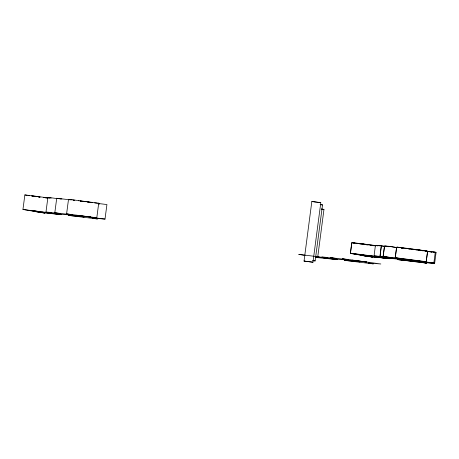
<?xml version="1.0" encoding="UTF-8"?>
<svg xmlns="http://www.w3.org/2000/svg" width="459" height="459" viewBox="0 0 459 459"><rect width="100%" height="100%" fill="white"/><g stroke="black" fill="none" stroke-linecap="round" stroke-linejoin="round"><path stroke-width="0.69" d="M372.375 255.996L371.429 255.875A37.15 1.102 7.5 0 1 367.584 255.382L367.229 255.33A57.168 1.698 7.5 0 1 364.681 254.997L350.441 253.19L351.795 242.725L366.064 244.515A57.168 1.698 7.5 0 0 368.606 244.848L368.961 244.899A37.15 1.102 7.5 0 0 372.806 245.393L373.758 245.513M390.161 246.632L389.215 246.54A23.902 0.711 7.5 0 0 388.257 246.449L387.316 246.368A30.506 0.907 7.5 0 0 385.52 246.219L384.504 246.167L383.139 256.65L383.804 256.759M98.094 203.475L106.93 204.548L105.002 219.109L92.397 218.036L97.537 218.949L96.843 218.897L68.534 215.409L84.117 216.912L71.277 215.11A17.953 0.534 7.5 0 0 69.493 214.938L55.39 213.768A21.326 0.631 7.5 0 1 53.095 213.504L41.534 212.087L61.477 214.674L43.456 212.787L44.942 213.096L43.766 212.993L33.972 211.375A13.42 0.396 7.5 0 0 33.318 211.243L31.155 210.853A64.644 1.916 7.5 0 0 27.161 210.17L22.95 209.436L24.861 194.914L36.714 196.389A37.908 1.125 7.5 0 0 38.332 196.607L38.94 196.687A56.669 1.681 7.5 0 0 41.155 196.98L47.627 197.806A11.963 0.356 7.5 0 0 49.348 198.013L49.836 198.07M34.282 210.836L34.804 210.911A37.908 1.125 7.5 0 0 36.422 211.123L37.03 211.203A56.669 1.681 7.5 0 0 39.245 211.496L45.716 212.328A11.963 0.356 7.5 0 0 47.432 212.534L51.322 212.913L45.963 212.133L47.874 197.611L49.956 197.697A43.921 1.302 7.5 0 1 51.047 197.777L56.595 198.529M45.975 212.121L48.046 212.213A43.921 1.302 7.5 0 1 49.136 212.299L58.609 213.487A13.386 0.396 7.5 0 0 59.595 213.567L60.445 213.607L54.805 212.798L56.715 198.277L68.764 199.671M54.805 212.798L72.861 214.846L66.595 213.894L68.506 199.372L73.83 199.963L98.714 203.245L96.797 217.767L89.889 217.216L105.019 219.063M304.042 261.085L311.833 201.501L315.643 201.914L320.807 202.666L312.963 262.221L304.024 261.056L312.958 262.215M312.854 260.678L315.138 260.919L322.528 204.898L320.164 204.53M321.398 209.011L323.968 209.396L317.68 257.31L315.666 257M376.684 256.099L376.982 256.122A36.06 1.067 7.5 0 1 378.078 256.208L379.977 256.409L381.297 245.915L380.356 245.617M380.063 256.426L381.326 245.921M384.493 246.173L383.11 256.65L384.143 256.701A30.506 0.907 7.5 0 1 385.939 256.851L386.874 256.931A23.902 0.711 7.5 0 1 387.832 257.023L393.983 258.096M427.593 251.28L426.199 261.762L427.604 251.268L424.409 250.809A27.861 0.826 7.5 0 0 423.617 250.706L404.213 248.181A21.286 0.631 7.5 0 0 401.229 247.803M434.564 263.168A36.175 1.073 7.5 0 0 434.501 262.973L434.346 262.915A11.343 0.339 7.5 0 0 434.294 262.898A15.153 0.448 7.5 0 0 434.203 262.875L433.881 262.806L435.264 252.324L435.58 252.393A15.153 0.448 7.5 0 1 435.671 252.416A11.343 0.339 7.5 0 1 435.723 252.433L435.884 252.49A36.175 1.073 7.5 0 1 435.947 252.685L435.843 252.708A17.121 0.511 7.5 0 1 435.803 252.708M434.667 263.11L436.05 252.628M350.441 253.19L351.795 242.725L354.83 243.041M43.49 197.599L44.368 197.599M369.489 255.915L373.305 256.346A11.234 0.333 7.5 0 0 377.814 256.948L378.658 257.051A19.932 0.591 7.5 0 0 384.292 257.717M371.457 256.638L387.43 258.377M396.576 258.182L401.659 258.756M322.516 204.903L320.227 204.662M315.138 260.919L312.791 260.546M22.95 209.436L37.925 211.467L29.009 210.337M421.706 262.026L422.584 262.273M434.581 263.168L434.466 263.191A17.121 0.511 7.5 0 1 433.514 263.185M389.152 257.723L388.595 257.706A13.168 0.39 7.5 0 1 386.69 257.551L380.327 256.719M66.595 213.894L96.797 217.767M435.597 252.467L435.711 252.45A36.003 1.067 7.5 0 0 435.631 252.255L435.585 252.232A16.151 0.476 7.5 0 0 435.425 252.18L435.201 252.123M434.162 263.351L434.277 263.334A36.003 1.067 7.5 0 0 434.203 263.139L434.134 263.11A16.151 0.476 7.5 0 0 433.996 263.064L433.749 263.007M38.717 196.865L39.841 196.957M28.957 210.314L34.414 210.939M365.731 255.502L356.586 254.303L365.754 255.491M401.631 258.738L398.039 258.182M425.252 262.996L426.692 263.133M384.803 246.001L385.795 246.058A30.231 0.895 7.5 0 1 387.574 246.202L388.503 246.282A23.627 0.7 7.5 0 1 389.45 246.374L395.658 247.441M383.374 256.885L384.361 256.942A30.231 0.895 7.5 0 1 386.139 257.086L387.069 257.166A23.627 0.7 7.5 0 1 388.016 257.258L393.57 258.038M426.199 261.762L425.866 261.75A14.338 0.425 7.5 0 1 425.132 261.693L424.018 261.785M323.939 209.407L321.489 209.132M364.004 255.686L367.768 255.973L360.981 255.089L369.816 256.438M369.77 256.443L364.142 255.72A25.779 0.763 7.5 0 1 363.264 255.543L361.99 255.25A15.64 0.465 7.5 0 0 361.021 255.055L360.906 255.032A30.179 0.895 7.5 0 0 360.24 254.911L359.122 254.711A64.639 1.916 7.5 0 0 353.814 253.804L350.452 253.225M317.634 257.315L315.453 257.074M375.938 245.307L376.443 245.324A27.792 0.826 7.5 0 1 378.055 245.427L378.365 245.64A36.06 1.067 7.5 0 1 379.461 245.726L380.109 245.783M375.64 245.473L376.156 245.49A29.91 0.889 7.5 0 1 378.084 245.617M374.263 255.956L374.774 255.973M374.504 256.191L375.009 256.208A27.792 0.826 7.5 0 1 376.621 256.317L377.195 256.357A35.796 1.061 7.5 0 1 378.285 256.443L379.633 256.575M98.714 203.245L97.847 203.199M396.937 247.131L399.749 247.619M395.503 258.015L399.892 258.503A21.011 0.625 7.5 0 1 402.836 258.876L422.223 261.401A27.58 0.82 7.5 0 1 423.009 261.504L425.585 261.911A14.057 0.419 7.5 0 1 424.868 261.859L424.455 261.825M397.551 259.587L398.085 259.622A10.758 0.321 7.5 0 1 398.223 259.633L398.32 259.639A21.734 0.643 7.5 0 1 399.76 259.783A36.192 1.073 7.5 0 1 401 259.909L409.933 260.85M389.903 258.589L388.876 258.704M397.316 259.335L398.406 259.433A24.425 0.723 7.5 0 1 399.588 259.547A36.445 1.079 7.5 0 1 400.839 259.674L408.355 260.471M392.061 258.423L387.224 258.033A13.632 0.402 7.5 0 1 384.613 257.757L384.309 257.723M391.785 258.583L397.557 258.991A18.618 0.551 7.5 0 1 400.3 259.255L413.467 261.114L409.462 260.586M389.37 258.738L388.819 258.641A13.942 0.413 7.5 0 0 388.194 258.566L386.639 258.383A11.372 0.339 7.5 0 1 386.088 258.319L385.411 258.021M388.429 258.664L389.955 258.578M378.331 245.45L378.629 245.473A35.796 1.061 7.5 0 1 379.719 245.559L380.5 245.823M433.83 251.991L428.999 251.538M433.956 252.186L433.56 252.152M434.449 252.037L428.792 251.71A21.039 0.625 7.5 0 1 426.985 251.515M434.266 252.209L434.977 252.083L434.346 252.215M426.101 250.958L426.308 250.975A14.057 0.419 7.5 0 0 427.025 251.027L424.437 250.614A27.58 0.82 7.5 0 0 423.651 250.516L404.264 247.986A21.011 0.625 7.5 0 0 401.321 247.613L399.881 247.441M389.083 258.532L388.067 258.629M425.671 250.918L426.514 251.211A14.338 0.425 7.5 0 0 427.254 251.268M424.713 261.659L420.708 261.303M402.744 248.084L401.292 247.94M424.271 261.619L420.811 261.314M420.662 261.487L420.1 261.251A16.771 0.499 7.5 0 0 419.692 261.223L419.205 261.188L422.831 261.676A21.039 0.625 7.5 0 0 427.404 262.192M420.553 261.481L419.836 261.418A16.983 0.505 7.5 0 0 419.423 261.389L418.912 261.355L420.828 261.647M96.929 203.125L94.674 202.924M424.782 250.843L422.441 250.631M388.681 258.497L387.195 258.549M320.422 202.648L317.404 202.304M60.519 198.965L59.756 198.89M366.592 244.578L367.194 244.613L366.546 244.486M388.314 258.463L371.165 256.81L372.593 257.109L372.065 257.086M422.67 262.089L423.485 262.364A25.486 0.757 7.5 0 1 424.472 262.468L428.281 262.881A33.002 0.981 7.5 0 0 429.263 262.984L429.687 263.03A19.76 0.585 7.5 0 0 430.203 263.087L431.104 263.173A12.141 0.361 7.5 0 0 433.21 263.346M422.435 262.255L421.5 262.181L426.996 262.967L424.495 262.909M380.729 245.651L381.068 245.685M410.357 260.678L413.22 260.873L400.518 259.083A18.343 0.545 7.5 0 0 397.821 258.824L386.989 258.199A13.351 0.396 7.5 0 1 384.435 257.929L384.137 257.895A19.657 0.585 7.5 0 1 378.566 257.235L377.734 257.132A10.953 0.327 7.5 0 1 373.351 256.547L370.069 256.088L371.641 256.311M422.814 262.1L423.691 262.192A25.211 0.746 7.5 0 1 424.673 262.296L428.476 262.709A33.272 0.987 7.5 0 0 429.469 262.818L429.899 262.858A20.03 0.597 7.5 0 0 430.422 262.915L431.34 263.007A12.422 0.367 7.5 0 0 433.491 263.185M73.371 200.222L74.771 200.325L73.383 200.061M90.773 202.413L92.695 202.562L90.739 202.276M358.84 243.488L358.244 243.488M78.69 200.801L78.587 200.818M390.385 246.466L396.748 247.59M431.839 252.221L431.638 252.198A19.76 0.585 7.5 0 1 431.121 252.146L430.8 252.111M433.548 262.967L427.564 262.422M372.61 256.948L372.995 256.977L371.469 256.644M434.736 252.249L435.281 252.324M376.202 256.879L383.799 257.815M427.415 262.192L433.881 262.806M408.126 260.66L408.889 260.741M398.073 247.235L401.229 247.803M397.873 247.407L396.674 247.292L396.972 247.361M98.605 203.922L99.746 204.048M363.201 244.268L364.463 244.417M418.654 250.126L421.46 250.373L418.889 250.006M375.818 257.051L374.957 256.954M31.992 195.884L34.677 196.205M36.41 196.67L35.177 196.561L35.905 196.693M359.472 243.551L365.984 244.4M399.158 258.75L397.557 258.348M425.504 262.829L423.318 262.772M374.831 256.942L373.557 256.575M89 202.218L87.285 202.012M398.177 258.423L401.912 258.991L399.261 258.543M374.487 256.69L385.084 258.193M424.638 262.732L422.36 262.657A36.909 1.096 7.5 0 1 420.312 262.405L406.261 260.643A35.045 1.038 7.5 0 0 403.719 260.333L398.343 259.685M371.945 256.874L369.564 256.575M408.068 248.675L410.57 248.979M364.951 244.395L363.287 244.194M80.078 200.962L82.631 201.277M417.116 249.948L415.246 249.719M376.019 245.37L379.346 245.794M397.878 258.601L397.173 258.302M422.01 261.578L421.236 261.487M374.796 256.082L379.536 256.782L377.631 256.621A14.154 0.419 7.5 0 1 372.387 256.002M374.63 256.26L379.782 257.017L377.763 256.851A14.436 0.43 7.5 0 1 372.415 256.22M422.079 261.802L422.917 261.9A21.315 0.631 7.5 0 0 427.553 262.422M402.818 260.024L403.834 260.15A34.764 1.033 7.5 0 1 406.358 260.46L420.415 262.221A37.19 1.102 7.5 0 0 422.475 262.473L423.445 262.588M402.061 259.937L398.269 259.674M374.32 256.879L372.754 256.472M37.259 196.693L35.228 196.441M422.946 250.849L422.492 250.792M367.137 244.882L366.529 244.808M398.601 259.519L398.005 259.645M371.429 257.006L364.073 255.703M86.516 201.753L83.71 201.409M86.917 201.805L89.907 202.172M70.543 199.894L69.338 199.745M418.304 249.937L415.12 249.541M411.683 249.117L414.689 249.489M398.659 247.636L397.19 247.177M396.788 258.256L397.224 258.52M397.947 259.633L397.769 259.616M385.686 258.268L384.602 257.918M396.41 258.21L396.823 258.474M374.441 256.042L374.045 255.979L375.416 245.49L377.809 245.8M372.404 256.214L371.434 256.093A37.431 1.113 7.5 0 1 367.561 255.588L367.206 255.543A57.455 1.704 7.5 0 1 364.647 255.204L350.705 253.431L352.082 253.712M58.545 198.529L56.715 198.277M38.872 197.106L39.193 197.146M384.94 246.506L381.899 246.047M372.347 245.33L370.631 245.186L371.038 245.335M396.065 258.165L396.433 258.423M384.183 256.81L384.814 256.891A10.213 0.304 7.5 0 1 386.707 257.138L388.916 257.476L388.371 257.47A12.886 0.384 7.5 0 1 386.507 257.315L380.178 256.684M373.104 256.73L371.727 256.34M316.595 202.201L313.709 201.817M35.079 196.257L36.324 196.418M385.399 246.093L386.18 246.19A10.488 0.31 7.5 0 1 386.696 246.259M384.831 246.294L381.331 245.737M373.844 245.754L374.188 245.8M395.715 258.119L396.042 258.107M383.908 256.971L384.745 257.08A10.488 0.31 7.5 0 1 386.696 257.333L389.169 257.711M396.071 258.377L395.618 258.044M395.71 258.331L394.941 258.015M389.548 258.52L388.75 258.417A14.218 0.425 7.5 0 0 388.107 258.342L386.828 258.193A12.387 0.367 7.5 0 1 386.025 258.096M372.41 256.644L369.197 256.105L370.057 256.111L369.524 255.956M85.276 201.753L83.871 201.564M59.825 198.695L61.902 198.982M38.768 196.963L40.065 197.141M45.825 197.995L46.25 198.053M396.777 247.395L395.813 247.269M395.342 258.285L394.281 257.924M384.149 258.073L383.747 258.021M51.207 198.047L47.897 197.622M412.4 249.346L413.123 249.444M388.13 246.443L390.07 246.718M388.09 246.655L388.578 246.718A13.168 0.39 7.5 0 1 388.125 246.661M366.437 244.664L367.992 244.882M361.594 243.976L359.54 243.689M369.392 256.552L368.256 256.397M36.749 196.475L38.326 196.699M398.24 247.326L397.477 247.217M397.942 247.499L398.877 247.625M384.998 246.253L384.585 246.196M396.565 257.981L396.083 257.918M397.769 258.142L396.083 258.113M72.275 199.9L68.506 199.372M45.475 197.737L47.805 198.064M394.482 258.17L393.868 257.866M316.217 257.482L337.279 259.599L317.347 256.994L328.896 258.423A21.326 0.631 7.5 0 0 331.191 258.692L345.294 259.863A17.953 0.534 7.5 0 1 347.079 260.035L359.919 261.837L344.33 260.328L372.645 263.816L373.339 263.873L368.198 262.961L380.815 263.988L347.715 259.41L342.397 258.819L348.656 259.771L330.635 257.711L336.263 258.52L335.397 258.492A13.386 0.396 7.5 0 1 334.404 258.406L324.938 257.224A43.921 1.302 7.5 0 0 323.847 257.138L321.765 257.051L327.124 257.838L323.234 257.453A11.963 0.356 7.5 0 1 321.518 257.252L315.04 256.42A56.669 1.681 7.5 0 1 312.831 256.128L312.223 256.047A37.908 1.125 7.5 0 1 310.605 255.835L298.752 254.355L302.957 255.089A64.644 1.916 7.5 0 1 305.017 255.439M81.828 201.289L80.073 201.042M33.541 196.217L31.757 195.959M400.564 247.642L397.511 247.223M373.913 245.754L374.292 245.806M396.042 257.912L395.589 257.843L399.852 258.285A21.286 0.631 7.5 0 1 402.836 258.664L422.234 261.188A27.861 0.826 7.5 0 1 423.032 261.291L426.176 261.739M409.657 248.973L408.504 248.807M367.952 256.547L364.331 255.95A25.503 0.757 7.5 0 1 363.499 255.772L362.134 255.462A15.204 0.453 7.5 0 0 361.233 255.284M401.43 247.762L403.312 248.089M401.39 247.975L402.124 248.084M313.015 201.713L311.839 201.512M38.659 196.745L39.835 196.945M427.26 251.199L427.559 251.257M353.464 243.035L352.954 242.954M27.092 195.322L24.906 194.937M423.514 262.37L421.735 262.043M423.284 262.548L426.658 263.122M352.26 253.741L353.998 254.028A64.92 1.928 7.5 0 1 359.317 254.934L360.453 255.141M28.056 195.482L29.072 195.649A64.644 1.916 7.5 0 1 29.583 195.735M353.195 242.771L352.151 242.582L366.081 244.32A57.455 1.704 7.5 0 0 368.64 244.658L368.996 244.704A37.431 1.113 7.5 0 0 372.869 245.209L373.833 245.33A14.436 0.43 7.5 0 0 377.648 245.789M361.227 255.284L361.118 255.261A30.46 0.901 7.5 0 0 360.453 255.141M379.886 256.621L380.494 256.524L380.023 256.65M374.751 255.967A29.91 0.889 7.5 0 1 376.701 256.099M434.151 263.351A16.84 0.499 7.5 0 1 433.233 263.351M375.732 245.76A14.154 0.419 7.5 0 1 373.769 245.519L374.779 245.663A10.953 0.327 7.5 0 0 375.795 245.8M435.585 252.467A16.84 0.499 7.5 0 1 435.35 252.479M356.494 243.322A64.92 1.928 7.5 0 1 357.762 243.534M359.799 243.884A64.92 1.928 7.5 0 1 360.189 243.953M428.981 251.538A21.315 0.631 7.5 0 1 425.585 251.159M32.124 196.171A64.644 1.916 7.5 0 1 32.606 196.251M396.593 247.292L395.228 257.774L395.566 257.843L395.251 257.774L396.633 247.309M33.272 211.077L39.881 211.938L33.272 211.077M90.784 217.084L81.96 216.086A16.117 0.476 7.5 0 1 79.918 215.805L76.446 215.294L90.784 217.078M366.586 262.009L357.762 261.01A16.117 0.476 7.5 0 1 355.719 260.729L352.248 260.219L366.58 261.997M420.025 261.257L410.966 260.23A16.547 0.493 7.5 0 1 408.871 259.949L405.308 259.421L420.025 261.251M36.267 211.651L41.884 212.385L36.267 211.651"/></g></svg>
